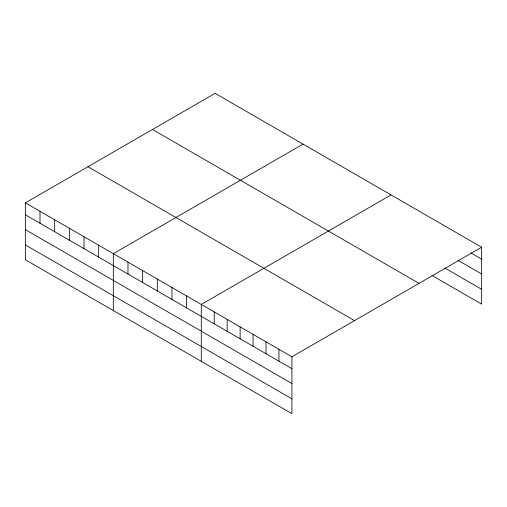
<?xml version="1.0" encoding="UTF-8"?>
<svg xmlns="http://www.w3.org/2000/svg" width="507" height="507" viewBox="0 0 507 507"><rect width="100%" height="100%" fill="white"/><g stroke="black" fill="none" stroke-linecap="round" stroke-linejoin="round"><path stroke-width="0.76" d="M25.35 202.87L291.918 356.776L291.918 413.668L25.35 259.768L25.35 202.87L215.082 93.332L481.65 247.232L481.65 304.13L431.901 275.409M303.047 144.121L113.321 253.658L113.321 310.557M391.017 194.91L201.285 304.447L201.285 361.345M291.918 356.776L481.65 247.232M470.75 252.854L481.65 259.153M457.802 260.224L481.65 273.995M444.848 268.038L481.65 289.288M152.468 129.481L419.042 283.381M87.958 166.721L354.532 320.627M25.35 214.791L291.918 368.69M25.35 229.633L291.918 383.533M25.35 244.925L291.918 398.825M278.97 349.298L278.97 361.218M266.023 341.826L266.023 353.74M253.075 334.347L253.075 346.262M240.128 326.869L240.128 338.79M227.18 319.397L227.18 331.312M214.233 311.919L214.233 323.84M186.627 295.98L186.627 307.901M171.962 287.52L171.962 299.434M157.303 279.053L157.303 290.967M142.638 270.586L142.638 282.507M127.979 262.125L127.979 274.04M98.656 245.192L98.656 257.112M83.997 236.731L83.997 248.645M69.332 228.264L69.332 240.179M54.674 219.797L54.674 231.718M40.009 211.337L40.009 223.251"/></g></svg>
